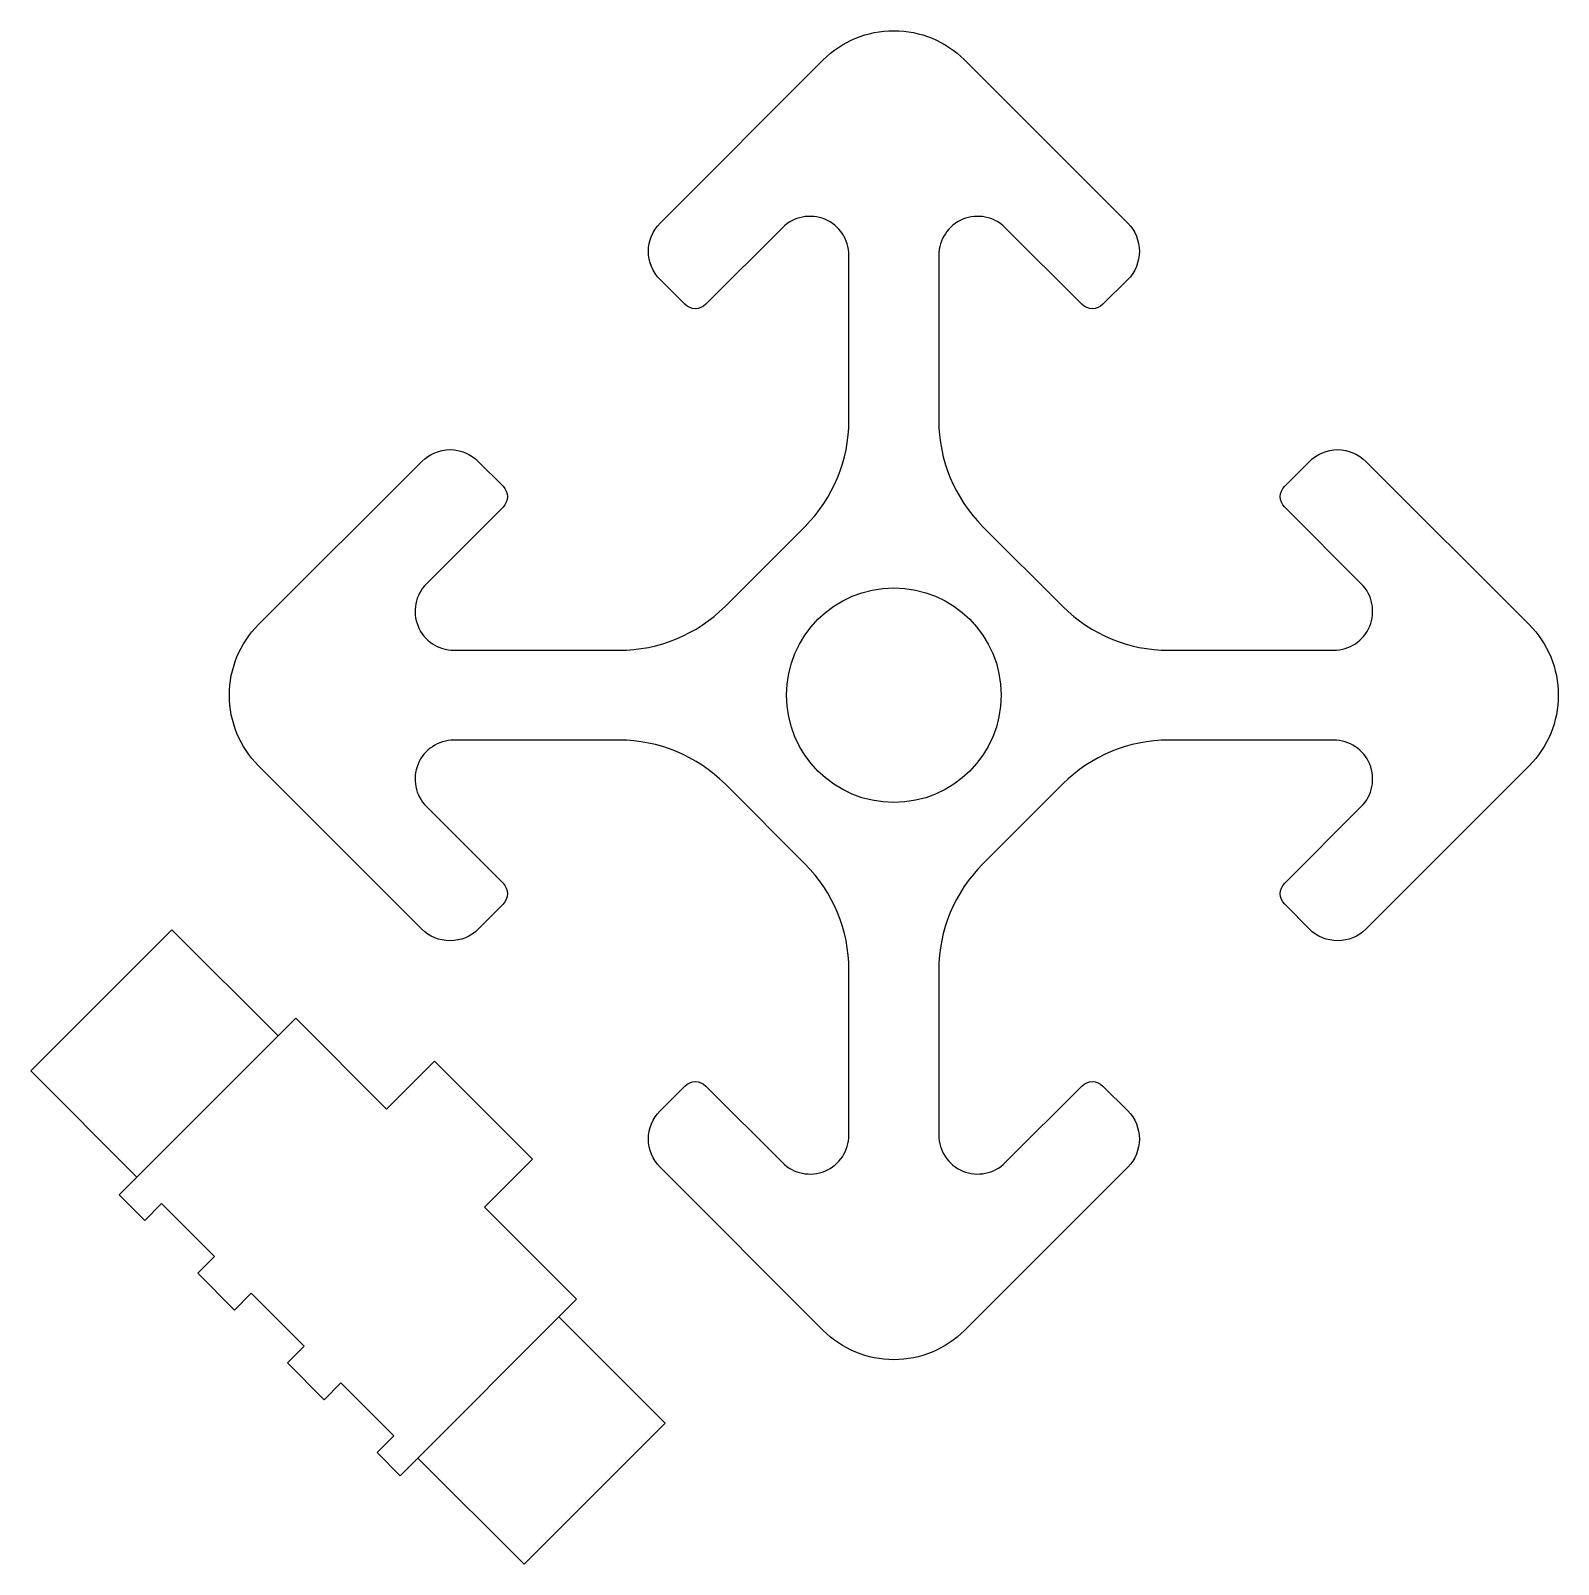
# Model space of a CAD drawing. Header units: millimetres. Extents: x -17.3 to 13.3, y -17.4 to 13.3.
import ezdxf

# ---------------------------------------------------------------- set-up
doc = ezdxf.new("R2010")
doc.units = ezdxf.units.MM
doc.layers.get('0').update_dxf_attribs({"linetype": 'CONTINUOUS'})

msp = doc.modelspace()

# ---------------------------------------------------------------- linework, layer by layer
for p, q in [((-14.467, -4.7), (-17.295, -7.528)), ((-14.467, -4.7), (-12.339, -6.828)), ((-17.295, -7.528), (-15.167, -9.656)), ((-6.71, -12.457), (-4.582, -14.585)), ((-7.41, -17.413), (-4.582, -14.585)), ((-9.539, -15.285), (-7.41, -17.413))]:
    msp.add_line(p, q)
msp.add_lwpolyline([(3.383, -1.779), (1.779, -3.383, 0.198912), (0.9, -5.505), (0.9, -8.813, 0.668179), (2.232, -9.365), (3.765, -7.831, -0.414213), (4.19, -7.831), (4.685, -8.326, -0.414214), (4.685, -9.458), (1.414, -12.728, -0.414214), (-1.414, -12.728), (-4.685, -9.458, -0.414214), (-4.685, -8.326), (-4.19, -7.831, -0.414213), (-3.765, -7.831), (-2.232, -9.365, 0.668179), (-0.9, -8.813), (-0.9, -5.505, 0.198912), (-1.779, -3.383), (-3.383, -1.779, 0.198912), (-5.505, -0.9), (-8.813, -0.9, 0.668179), (-9.365, -2.232), (-7.831, -3.765, -0.414213), (-7.831, -4.19), (-8.326, -4.685, -0.414214), (-9.458, -4.685), (-12.728, -1.414, -0.414214), (-12.728, 1.414), (-9.458, 4.685, -0.414214), (-8.326, 4.685), (-7.831, 4.19, -0.414213), (-7.831, 3.765), (-9.365, 2.232, 0.668179), (-8.813, 0.9), (-5.505, 0.9, 0.198912), (-3.383, 1.779), (-1.779, 3.383, 0.198912), (-0.9, 5.505), (-0.9, 8.813, 0.668179), (-2.232, 9.365), (-3.765, 7.831, -0.414213), (-4.19, 7.831), (-4.685, 8.326, -0.414214), (-4.685, 9.458), (-1.414, 12.728, -0.414214), (1.414, 12.728), (4.685, 9.458, -0.414214), (4.685, 8.326), (4.19, 7.831, -0.414213), (3.765, 7.831), (2.232, 9.365, 0.668179), (0.9, 8.813), (0.9, 5.505, 0.198912), (1.779, 3.383), (3.383, 1.779, 0.198912), (5.505, 0.9), (8.813, 0.9, 0.668179), (9.365, 2.232), (7.831, 3.765, -0.414213), (7.831, 4.19), (8.326, 4.685, -0.414214), (9.458, 4.685), (12.728, 1.414, -0.414214), (12.728, -1.414), (9.458, -4.685, -0.414214), (8.326, -4.685), (7.831, -4.19, -0.414213), (7.831, -3.765), (9.365, -2.232, 0.668179), (8.813, -0.9), (5.505, -0.9, 0.198912)], format="xyb", close=True)
msp.add_lwpolyline([(-15.521, -10.01), (-11.985, -6.474), (-10.167, -8.293), (-9.205, -7.331), (-7.24, -9.297), (-8.201, -10.258), (-6.357, -12.103), (-9.892, -15.639), (-10.355, -15.175), (-10.019, -14.84), (-11.08, -13.779), (-11.416, -14.115), (-12.151, -13.379), (-11.815, -13.044), (-12.876, -11.983), (-13.212, -12.319), (-13.947, -11.583), (-13.612, -11.247), (-14.672, -10.187), (-15.008, -10.523)], close=True)
msp.add_circle((0, 0), 2.15)

doc.saveas('drawing.dxf')
